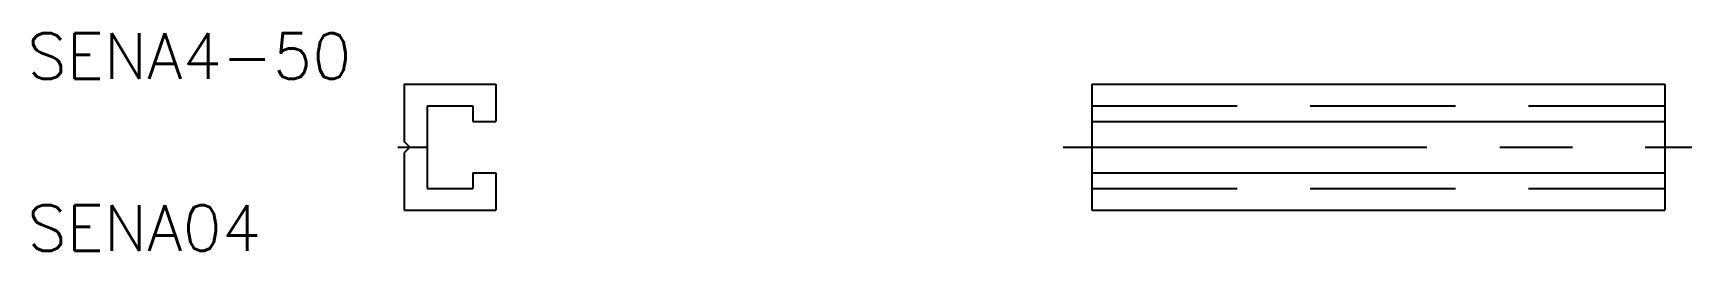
# Model space of a CAD drawing. Extents: x 11 to 155, y 124 to 143.
import ezdxf

# ---------------------------------------------------------------- set-up
doc = ezdxf.new("R2010")
doc.units = 0
doc.linetypes.add('CENTER', pattern=[50.8, 31.75, -6.35, 6.35, -6.35])
doc.linetypes.add('DASHED', pattern=[19.05, 12.7, -6.35])
doc.layers.get('0').update_dxf_attribs({"linetype": 'CONTINUOUS'})
doc.layers.add('CENTER', color=1, linetype='CENTER')
doc.styles.get("Standard").update_dxf_attribs({"font": 'txt.shx'})

msp = doc.modelspace()

# ---------------------------------------------------------------- linework, layer by layer
for p, q in [((42.88, 138.39), (50.88, 138.39)), ((42.88, 138.39), (42.88, 133.39)), ((50.88, 138.39), (50.88, 135.14)), ((102.88, 138.39), (152.88, 138.39)), ((102.88, 138.39), (102.88, 127.39)), ((152.88, 138.39), (152.88, 127.39)), ((44.88, 136.49), (44.88, 129.29)), ((44.88, 136.49), (48.88, 136.49)), ((48.88, 136.49), (48.88, 135.14)), ((48.88, 135.14), (50.88, 135.14)), ((102.88, 135.64), (102.88, 135.64)), ((102.88, 135.14), (152.88, 135.14)), ((43.38, 132.89), (42.88, 133.39)), ((43.38, 132.89), (42.88, 132.39)), ((42.88, 132.39), (42.88, 127.39)), ((102.88, 132.89), (102.88, 132.89)), ((48.88, 130.64), (50.88, 130.64)), ((48.88, 130.64), (48.88, 129.29)), ((50.88, 130.64), (50.88, 127.39)), ((102.88, 130.64), (152.88, 130.64)), ((44.88, 129.29), (48.88, 129.29)), ((42.88, 127.39), (50.88, 127.39)), ((102.88, 127.39), (152.88, 127.39))]:
    msp.add_line(p, q)
at = {"color": 3, "linetype": 'DASHED'}
for p, q in [((102.88, 136.49), (152.88, 136.49)), ((102.88, 129.29), (152.88, 129.29))]:
    msp.add_line(p, q, dxfattribs=at)
at = {"layer": 'CENTER', "color": 1, "linetype": 'CENTER'}
for p, q in [((42.34, 132.89), (44.99, 132.89)), ((100.38, 132.89), (155.24, 132.89))]:
    msp.add_line(p, q, dxfattribs=at)

# ---------------------------------------------------------------- texts
for s, p in [('SENA4-50', (10, 138.84)), ('SENA04', (10, 123.84))]:
    msp.add_text(s, height=4).set_placement(p)

doc.saveas('drawing.dxf')
